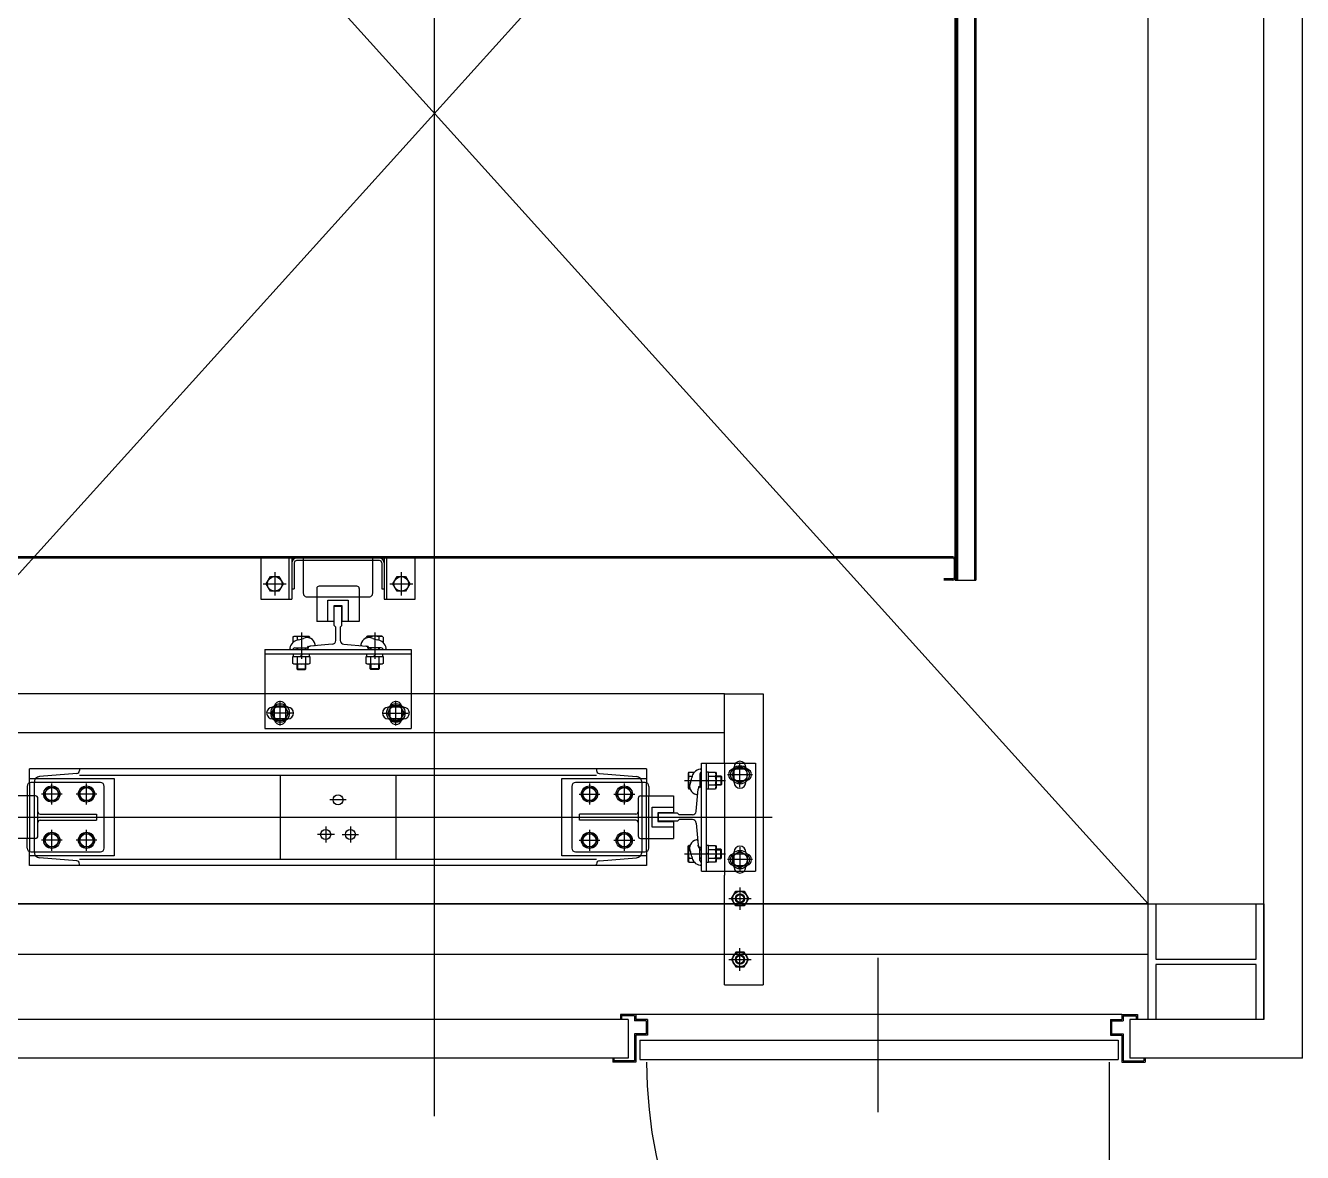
# Model space of a CAD drawing. Header units: millimetres. Extents: x -48783 to 40488, y 6477 to 32964.
# Drawn here: x 2174.5 to 2340, y 14699.8 to 14845.9 of the extents above; entities that cross this region are included whole.
import ezdxf

# ---------------------------------------------------------------- set-up
doc = ezdxf.new("R2010")
doc.units = ezdxf.units.MM
doc.header["$LTSCALE"] = 100
doc.layers.add('0-XREF', color=7, linetype='Continuous')
doc.layers.add('X-N-FAB-L20$0$08', color=8, linetype='Continuous')

# ---------------------------------------------------------------- blocks, each defined once
blk = doc.blocks.new('X-N-FAB-L20$0$A$C1d07c4d4')
at = {"layer": 'X-N-FAB-L20$0$08'}
for p, q in [((2944.94, 4079.5), (2944.94, 4364.5)), ((3057.44, 4087), (3057.44, 4332)), ((3052.44, 4092), (3052.44, 4327)), ((2852.44, 4312), (3037.44, 4107)), ((2852.44, 4107), (3037.44, 4312)), ((3037.44, 4107), (3037.44, 4312)), ((3012.44, 4295), (3012.44, 4149)), ((3012.59, 4295), (3012.59, 4149)), ((3012.74, 4295), (3012.74, 4149)), ((3014.94, 4295), (3014.94, 4149)), ((3015.09, 4295), (3015.09, 4149)), ((3012.44, 4149.3), (3012.44, 4294.7)), ((3012.14, 4152), (2862.74, 4152)), ((3012.14, 4151.85), (2862.74, 4151.85)), ((2922.44, 4151.85), (2922.44, 4146.5)), ((2926.12, 4146.5), (2926.12, 4151.85)), ((2926.44, 4151.85), (2926.44, 4146.5)), ((2926.76, 4151.21), (2926.76, 4147.85)), ((2937.8, 4151.53), (2927.08, 4151.53)), ((2927.94, 4152), (2927.94, 4147.3)), ((2936.94, 4147.3), (2936.94, 4152)), ((2938.12, 4151.21), (2938.12, 4147.85)), ((2938.44, 4151.85), (2938.44, 4146.5)), ((2938.76, 4146.5), (2938.76, 4151.85)), ((2942.44, 4146.5), (2942.44, 4151.85)), ((3012.29, 4151.7), (3012.29, 4149.3)), ((2923.14, 4148.5), (2923.69, 4149.45)), ((2923.69, 4149.45), (2924.79, 4149.45)), ((2924.24, 4150), (2924.24, 4147)), ((2924.79, 4149.45), (2925.34, 4148.5)), ((2939.54, 4148.5), (2940.09, 4149.45)), ((2940.09, 4149.45), (2941.19, 4149.45)), ((2940.64, 4150), (2940.64, 4147)), ((2941.19, 4149.45), (2941.74, 4148.5)), ((3012.14, 4149.15), (3010.94, 4149.15)), ((2922.74, 4148.5), (2925.74, 4148.5)), ((2923.69, 4147.55), (2923.14, 4148.5)), ((2924.79, 4147.55), (2923.69, 4147.55)), ((2925.34, 4148.5), (2924.79, 4147.55)), ((2926.44, 4147.85), (2926.76, 4147.85)), ((2929.69, 4147.9), (2929.69, 4146.8)), ((2934.89, 4148.2), (2929.99, 4148.2)), ((2935.19, 4147.9), (2935.19, 4146.8)), ((2938.12, 4147.85), (2938.44, 4147.85)), ((2939.14, 4148.5), (2942.14, 4148.5)), ((2940.09, 4147.55), (2939.54, 4148.5)), ((2941.19, 4147.55), (2940.09, 4147.55)), ((2941.74, 4148.5), (2941.19, 4147.55)), ((3012.14, 4149), (3010.94, 4149)), ((3012.44, 4149), (3015.09, 4149)), ((2922.44, 4146.5), (2926.44, 4146.5)), ((2928.44, 4146.8), (2936.44, 4146.8)), ((2929.69, 4146.8), (2929.69, 4143.6)), ((2931.14, 4143.6), (2931.14, 4146.4)), ((2931.14, 4146.4), (2933.74, 4146.4)), ((2933.74, 4146.4), (2933.74, 4143.6)), ((2935.19, 4146.8), (2935.19, 4143.6)), ((2938.44, 4146.5), (2942.44, 4146.5)), ((2931.89, 4145.65), (2931.89, 4143.6)), ((2932.99, 4145.65), (2931.89, 4145.65)), ((2931.94, 4143.1), (2931.94, 4145.6)), ((2931.94, 4145.6), (2932.94, 4145.6)), ((2932.94, 4143.1), (2932.94, 4145.6)), ((2932.99, 4143.6), (2932.99, 4145.65)), ((2931.89, 4143.6), (2929.69, 4143.6)), ((2931.94, 4143.1), (2932.14, 4142.9)), ((2932.14, 4141.17), (2932.14, 4142.9)), ((2932.94, 4143.1), (2932.74, 4142.9)), ((2932.74, 4142.9), (2932.74, 4141.17)), ((2935.19, 4143.6), (2932.99, 4143.6)), ((2926.59, 4141.62), (2926.74, 4141.7)), ((2926.59, 4141.61), (2926.59, 4140.9)), ((2926.74, 4141.7), (2928.64, 4141.7)), ((2927.14, 4141.62), (2927.14, 4141.22)), ((2927.69, 4142.2), (2927.69, 4138.8)), ((2928.24, 4141.61), (2928.24, 4141.51)), ((2928.64, 4141.7), (2928.79, 4141.62)), ((2928.79, 4141.46), (2928.79, 4141.61)), ((2936.24, 4141.7), (2936.09, 4141.62)), ((2936.09, 4141.46), (2936.09, 4141.61)), ((2938.14, 4141.7), (2936.24, 4141.7)), ((2936.64, 4141.61), (2936.64, 4141.51)), ((2937.19, 4142.2), (2937.19, 4138.8)), ((2937.74, 4141.62), (2937.74, 4141.22)), ((2938.29, 4141.62), (2938.14, 4141.7)), ((2938.29, 4141.61), (2938.29, 4140.9)), ((2922.94, 4140), (2941.94, 4140)), ((2922.94, 4140), (2922.94, 4129.75)), ((2941.94, 4139.4), (2922.94, 4139.4)), ((2926.61, 4139.4), (2926.61, 4139.1)), ((2926.63, 4140.07), (2926.66, 4140.11)), ((2926.83, 4140.2), (2928.49, 4140.2)), ((2927.09, 4140.2), (2927.09, 4140)), ((2927.18, 4140.2), (2927.18, 4140)), ((2927.54, 4139.1), (2927.84, 4139.4)), ((2928.2, 4140.2), (2928.2, 4140)), ((2928.29, 4140), (2928.29, 4140.2)), ((2928.49, 4140.3), (2928.49, 4140.2)), ((2928.54, 4140.13), (2928.54, 4140)), ((2928.58, 4140.4), (2928.81, 4140.42)), ((2928.76, 4139.1), (2928.76, 4139.4)), ((2931.68, 4140.68), (2928.81, 4140.42)), ((2933.2, 4140.68), (2936.07, 4140.42)), ((2936.3, 4140.4), (2936.07, 4140.42)), ((2936.11, 4139.4), (2936.11, 4139.1)), ((2936.34, 4140.13), (2936.34, 4140)), ((2936.39, 4140.3), (2936.39, 4140.2)), ((2938.05, 4140.2), (2936.39, 4140.2)), ((2936.59, 4140), (2936.59, 4140.2)), ((2936.68, 4140.2), (2936.68, 4140)), ((2937.04, 4139.1), (2937.34, 4139.4)), ((2937.7, 4140.2), (2937.7, 4140)), ((2937.79, 4140.2), (2937.79, 4140)), ((2938.25, 4140.07), (2938.22, 4140.11)), ((2938.26, 4139.1), (2938.26, 4139.4)), ((2941.94, 4140), (2941.94, 4129.75)), ((2926.59, 4139.1), (2928.79, 4139.1)), ((2926.59, 4138.18), (2926.59, 4139.1)), ((2926.74, 4138.1), (2926.59, 4138.18)), ((2928.64, 4138.1), (2926.74, 4138.1)), ((2927.09, 4138.1), (2927.09, 4137.49)), ((2927.14, 4139.1), (2927.14, 4138.18)), ((2927.18, 4138.1), (2927.18, 4137.4)), ((2928.2, 4138.1), (2928.2, 4137.4)), ((2928.24, 4139.1), (2928.24, 4138.18)), ((2928.29, 4137.49), (2928.29, 4138.1)), ((2928.79, 4138.18), (2928.64, 4138.1)), ((2928.79, 4139.1), (2928.79, 4138.18)), ((2936.09, 4139.1), (2938.29, 4139.1)), ((2936.09, 4138.18), (2936.09, 4139.1)), ((2936.24, 4138.1), (2936.09, 4138.18)), ((2938.14, 4138.1), (2936.24, 4138.1)), ((2936.59, 4137.49), (2936.59, 4138.1)), ((2936.64, 4139.1), (2936.64, 4138.18)), ((2936.68, 4138.1), (2936.68, 4137.4)), ((2937.7, 4138.1), (2937.7, 4137.4)), ((2937.74, 4139.1), (2937.74, 4138.18)), ((2937.79, 4138.1), (2937.79, 4137.49)), ((2938.29, 4138.18), (2938.14, 4138.1)), ((2938.29, 4139.1), (2938.29, 4138.18)), ((2927.09, 4137.49), (2928.29, 4137.49)), ((2927.09, 4137.49), (2927.18, 4137.4)), ((2927.18, 4137.4), (2928.2, 4137.4)), ((2928.2, 4137.4), (2928.29, 4137.49)), ((2937.79, 4137.49), (2936.59, 4137.49)), ((2936.68, 4137.4), (2936.59, 4137.49)), ((2937.7, 4137.4), (2936.68, 4137.4)), ((2937.79, 4137.49), (2937.7, 4137.4)), ((2982.54, 4134.25), (2882.34, 4134.25)), ((2982.54, 4134.25), (2987.54, 4134.25)), ((2982.54, 4125.25), (2982.54, 4134.25)), ((2987.54, 4134.25), (2987.54, 4096.5)), ((2923.84, 4131.75), (2924.39, 4132.7)), ((2924.39, 4132.7), (2925.49, 4132.7)), ((2924.94, 4130.15), (2924.94, 4133.35)), ((2925.49, 4132.7), (2926.04, 4131.75)), ((2939.39, 4132.7), (2938.84, 4131.75)), ((2940.49, 4132.7), (2939.39, 4132.7)), ((2939.94, 4130.15), (2939.94, 4133.35)), ((2941.04, 4131.75), (2940.49, 4132.7)), ((2926.54, 4131.75), (2923.34, 4131.75)), ((2924.39, 4130.8), (2923.84, 4131.75)), ((2925.94, 4132.5), (2923.94, 4132.5)), ((2925.94, 4131), (2923.94, 4131)), ((2924.19, 4131), (2924.19, 4132.5)), ((2926.04, 4131.75), (2925.49, 4130.8)), ((2925.69, 4131), (2925.69, 4132.5)), ((2938.34, 4131.75), (2941.54, 4131.75)), ((2938.84, 4131.75), (2939.39, 4130.8)), ((2940.94, 4132.5), (2938.94, 4132.5)), ((2940.94, 4131), (2938.94, 4131)), ((2939.19, 4131), (2939.19, 4132.5)), ((2940.49, 4130.8), (2941.04, 4131.75)), ((2940.69, 4131), (2940.69, 4132.5)), ((2882.34, 4129.25), (2982.54, 4129.25)), ((2922.94, 4129.75), (2941.94, 4129.75)), ((2925.49, 4130.8), (2924.39, 4130.8)), ((2939.39, 4130.8), (2940.49, 4130.8)), ((2972.44, 4124.5), (2892.44, 4124.5)), ((2892.44, 4122.71), (2892.44, 4124.5)), ((2898.94, 4124.5), (2898.94, 4124.32)), ((2965.94, 4124.5), (2965.94, 4124.32)), ((2972.44, 4124.5), (2972.44, 4122.71)), ((2979.54, 4125.25), (2986.54, 4125.25)), ((2979.54, 4111.25), (2979.54, 4125.25)), ((2980.14, 4125.25), (2980.14, 4111.25)), ((2982.54, 4125.25), (2982.54, 4110.75)), ((2984.54, 4124.85), (2983.59, 4124.3)), ((2983.59, 4124.3), (2983.59, 4123.2)), ((2983.79, 4122.75), (2983.79, 4124.75)), ((2983.79, 4124.5), (2985.29, 4124.5)), ((2984.54, 4122.15), (2984.54, 4125.35)), ((2985.49, 4124.3), (2984.54, 4124.85)), ((2985.49, 4123.2), (2985.49, 4124.3)), ((2986.54, 4125.25), (2986.54, 4111.25)), ((2892.44, 4123.25), (2903.44, 4123.25)), ((2892.44, 4122.71), (2892.44, 4113.79)), ((2901.64, 4122.75), (2892.64, 4122.75)), ((2893.04, 4122.71), (2893.04, 4113.79)), ((2898.57, 4123.93), (2893.77, 4123.51)), ((2898.94, 4123.7), (2965.94, 4123.7)), ((2903.44, 4123.25), (2903.44, 4113.25)), ((2924.94, 4123.7), (2924.94, 4112.8)), ((2939.94, 4123.7), (2939.94, 4112.8)), ((2961.44, 4123.25), (2972.44, 4123.25)), ((2961.44, 4113.25), (2961.44, 4123.25)), ((2972.24, 4122.75), (2963.24, 4122.75)), ((2966.31, 4123.93), (2971.11, 4123.51)), ((2971.84, 4113.79), (2971.84, 4122.71)), ((2972.44, 4113.79), (2972.44, 4122.71)), ((2977.34, 4123), (2982.64, 4123)), ((2977.92, 4124.1), (2977.84, 4123.95)), ((2977.84, 4123.95), (2977.84, 4122.05)), ((2977.92, 4123.55), (2978.32, 4123.55)), ((2977.93, 4124.1), (2978.64, 4124.1)), ((2979.34, 4123.86), (2979.34, 4122.2)), ((2979.34, 4123.6), (2979.54, 4123.6)), ((2979.34, 4123.51), (2979.54, 4123.51)), ((2979.47, 4124.06), (2979.43, 4124.03)), ((2980.44, 4124.07), (2980.14, 4124.07)), ((2980.44, 4123.15), (2980.14, 4122.85)), ((2980.44, 4121.9), (2980.44, 4124.1)), ((2980.44, 4124.1), (2981.36, 4124.1)), ((2980.44, 4123.55), (2981.36, 4123.55)), ((2981.36, 4124.1), (2981.44, 4123.95)), ((2981.44, 4123.95), (2981.44, 4122.05)), ((2981.44, 4123.6), (2982.05, 4123.6)), ((2981.44, 4123.51), (2982.14, 4123.51)), ((2982.05, 4123.6), (2982.05, 4122.4)), ((2982.05, 4123.6), (2982.14, 4123.51)), ((2982.14, 4123.51), (2982.14, 4122.49)), ((2986.14, 4123.75), (2982.94, 4123.75)), ((2983.59, 4123.2), (2984.54, 4122.65)), ((2983.79, 4123), (2985.29, 4123)), ((2984.54, 4122.65), (2985.49, 4123.2)), ((2893.24, 4121), (2888.94, 4121)), ((2892.14, 4122.25), (2892.14, 4121)), ((2892.14, 4121), (2892.14, 4115.5)), ((2896.69, 4121.25), (2893.99, 4121.25)), ((2894.36, 4121.25), (2894.85, 4122.1)), ((2894.85, 4120.4), (2894.36, 4121.25)), ((2894.85, 4122.1), (2895.83, 4122.1)), ((2895.34, 4119.9), (2895.34, 4122.6)), ((2895.83, 4122.1), (2896.32, 4121.25)), ((2896.32, 4121.25), (2895.83, 4120.4)), ((2901.19, 4121.25), (2898.49, 4121.25)), ((2898.86, 4121.25), (2899.35, 4122.1)), ((2899.35, 4120.4), (2898.86, 4121.25)), ((2899.35, 4122.1), (2900.33, 4122.1)), ((2899.84, 4119.9), (2899.84, 4122.6)), ((2900.33, 4122.1), (2900.82, 4121.25)), ((2900.82, 4121.25), (2900.33, 4120.4)), ((2902.14, 4114.25), (2902.14, 4122.25)), ((2962.74, 4122.25), (2962.74, 4114.25)), ((2963.69, 4121.25), (2966.39, 4121.25)), ((2964.06, 4121.25), (2964.55, 4122.1)), ((2964.55, 4120.4), (2964.06, 4121.25)), ((2964.55, 4122.1), (2965.53, 4122.1)), ((2965.04, 4122.6), (2965.04, 4119.9)), ((2965.53, 4122.1), (2966.02, 4121.25)), ((2966.02, 4121.25), (2965.53, 4120.4)), ((2968.19, 4121.25), (2970.89, 4121.25)), ((2968.56, 4121.25), (2969.05, 4122.1)), ((2969.05, 4120.4), (2968.56, 4121.25)), ((2969.05, 4122.1), (2970.03, 4122.1)), ((2969.54, 4122.6), (2969.54, 4119.9)), ((2970.03, 4122.1), (2970.52, 4121.25)), ((2970.52, 4121.25), (2970.03, 4120.4)), ((2971.64, 4121), (2975.94, 4121)), ((2972.74, 4122.25), (2972.74, 4121)), ((2972.74, 4115.5), (2972.74, 4121)), ((2975.94, 4121), (2975.94, 4118.8)), ((2977.84, 4122.05), (2977.92, 4121.9)), ((2977.93, 4122.45), (2978.03, 4122.45)), ((2978.08, 4121.9), (2977.93, 4121.9)), ((2978.86, 4119.01), (2979.12, 4121.88)), ((2979.14, 4122.11), (2979.12, 4121.88)), ((2979.24, 4122.2), (2979.34, 4122.2)), ((2979.34, 4122.49), (2979.54, 4122.49)), ((2979.54, 4122.4), (2979.34, 4122.4)), ((2979.41, 4122.15), (2979.54, 4122.15)), ((2980.14, 4121.92), (2980.44, 4121.92)), ((2980.44, 4122.45), (2981.36, 4122.45)), ((2981.36, 4121.9), (2980.44, 4121.9)), ((2981.44, 4122.05), (2981.36, 4121.9)), ((2981.44, 4122.49), (2982.14, 4122.49)), ((2982.05, 4122.4), (2981.44, 4122.4)), ((2982.14, 4122.49), (2982.05, 4122.4)), ((2893.54, 4115.8), (2893.54, 4120.7)), ((2895.83, 4120.4), (2894.85, 4120.4)), ((2900.33, 4120.4), (2899.35, 4120.4)), ((2933.49, 4120.5), (2931.39, 4120.5)), ((2965.53, 4120.4), (2964.55, 4120.4)), ((2970.03, 4120.4), (2969.05, 4120.4)), ((2971.34, 4120.7), (2971.34, 4115.8)), ((2973.14, 4119.55), (2975.94, 4119.55)), ((2973.14, 4116.95), (2973.14, 4119.55)), ((2874.98, 4118.25), (2988.71, 4118.25)), ((2893.84, 4118.65), (2901.14, 4118.65)), ((2893.84, 4117.85), (2901.14, 4117.85)), ((2901.14, 4118.65), (2901.14, 4117.85)), ((2971.04, 4118.65), (2963.74, 4118.65)), ((2963.74, 4117.85), (2963.74, 4118.65)), ((2971.04, 4117.85), (2963.74, 4117.85)), ((2975.94, 4118.8), (2973.89, 4118.8)), ((2973.89, 4118.8), (2973.89, 4117.7)), ((2973.89, 4117.7), (2975.94, 4117.7)), ((2976.44, 4118.75), (2973.94, 4118.75)), ((2973.94, 4118.75), (2973.94, 4117.75)), ((2976.44, 4117.75), (2973.94, 4117.75)), ((2975.94, 4117.7), (2975.94, 4115.5)), ((2976.44, 4118.75), (2976.64, 4118.55)), ((2976.44, 4117.75), (2976.64, 4117.95)), ((2978.37, 4118.55), (2976.64, 4118.55)), ((2978.37, 4117.95), (2976.64, 4117.95)), ((2894.36, 4115.25), (2894.85, 4116.1)), ((2894.85, 4116.1), (2895.83, 4116.1)), ((2895.34, 4113.9), (2895.34, 4116.6)), ((2895.83, 4116.1), (2896.32, 4115.25)), ((2898.86, 4115.25), (2899.35, 4116.1)), ((2899.35, 4116.1), (2900.33, 4116.1)), ((2899.84, 4113.9), (2899.84, 4116.6)), ((2900.33, 4116.1), (2900.82, 4115.25)), ((2931.99, 4116), (2929.79, 4116)), ((2930.84, 4117.05), (2930.84, 4114.95)), ((2932.99, 4116), (2935.09, 4116)), ((2934.04, 4117.05), (2934.04, 4114.95)), ((2964.06, 4115.25), (2964.55, 4116.1)), ((2964.55, 4116.1), (2965.53, 4116.1)), ((2965.04, 4116.6), (2965.04, 4113.9)), ((2965.53, 4116.1), (2966.02, 4115.25)), ((2968.56, 4115.25), (2969.05, 4116.1)), ((2969.05, 4116.1), (2970.03, 4116.1)), ((2969.54, 4116.6), (2969.54, 4113.9)), ((2970.03, 4116.1), (2970.52, 4115.25)), ((2975.94, 4116.95), (2973.14, 4116.95)), ((2978.86, 4117.49), (2979.12, 4114.62)), ((2893.24, 4115.5), (2888.94, 4115.5)), ((2892.14, 4114.25), (2892.14, 4115.5)), ((2896.69, 4115.25), (2893.99, 4115.25)), ((2894.85, 4114.4), (2894.36, 4115.25)), ((2895.83, 4114.4), (2894.85, 4114.4)), ((2896.32, 4115.25), (2895.83, 4114.4)), ((2901.19, 4115.25), (2898.49, 4115.25)), ((2899.35, 4114.4), (2898.86, 4115.25)), ((2900.33, 4114.4), (2899.35, 4114.4)), ((2900.82, 4115.25), (2900.33, 4114.4)), ((2963.69, 4115.25), (2966.39, 4115.25)), ((2964.55, 4114.4), (2964.06, 4115.25)), ((2965.53, 4114.4), (2964.55, 4114.4)), ((2966.02, 4115.25), (2965.53, 4114.4)), ((2968.19, 4115.25), (2970.89, 4115.25)), ((2969.05, 4114.4), (2968.56, 4115.25)), ((2970.03, 4114.4), (2969.05, 4114.4)), ((2970.52, 4115.25), (2970.03, 4114.4)), ((2971.64, 4115.5), (2975.94, 4115.5)), ((2972.74, 4114.25), (2972.74, 4115.5)), ((2977.84, 4114.45), (2977.92, 4114.6)), ((2977.84, 4112.55), (2977.84, 4114.45)), ((2978.08, 4114.6), (2977.93, 4114.6)), ((2979.14, 4114.39), (2979.12, 4114.62)), ((2979.41, 4114.35), (2979.54, 4114.35)), ((2980.44, 4114.57), (2980.14, 4114.57)), ((2980.44, 4112.4), (2980.44, 4114.6)), ((2980.44, 4114.6), (2981.36, 4114.6)), ((2981.36, 4114.6), (2981.44, 4114.45)), ((2981.44, 4114.45), (2981.44, 4112.55)), ((2984.54, 4114.35), (2984.54, 4111.15)), ((2892.44, 4112), (2892.44, 4113.79)), ((2903.44, 4113.25), (2892.44, 4113.25)), ((2892.64, 4113.75), (2901.64, 4113.75)), ((2898.57, 4112.57), (2893.77, 4112.99)), ((2898.94, 4112.8), (2965.94, 4112.8)), ((2972.44, 4113.25), (2961.44, 4113.25)), ((2963.24, 4113.75), (2972.24, 4113.75)), ((2966.31, 4112.57), (2971.11, 4112.99)), ((2972.44, 4113.79), (2972.44, 4112)), ((2977.34, 4113.5), (2982.64, 4113.5)), ((2977.92, 4112.95), (2978.32, 4112.95)), ((2977.93, 4114.05), (2978.03, 4114.05)), ((2979.24, 4114.3), (2979.34, 4114.3)), ((2979.34, 4112.64), (2979.34, 4114.3)), ((2979.54, 4114.1), (2979.34, 4114.1)), ((2979.34, 4114.01), (2979.54, 4114.01)), ((2979.34, 4112.99), (2979.54, 4112.99)), ((2979.34, 4112.9), (2979.54, 4112.9)), ((2980.44, 4113.65), (2980.14, 4113.35)), ((2980.44, 4114.05), (2981.36, 4114.05)), ((2980.44, 4112.95), (2981.36, 4112.95)), ((2982.05, 4114.1), (2981.44, 4114.1)), ((2981.44, 4114.01), (2982.14, 4114.01)), ((2981.44, 4112.99), (2982.14, 4112.99)), ((2981.44, 4112.9), (2982.05, 4112.9)), ((2982.05, 4112.9), (2982.05, 4114.1)), ((2982.14, 4114.01), (2982.05, 4114.1)), ((2982.05, 4112.9), (2982.14, 4112.99)), ((2982.14, 4112.99), (2982.14, 4114.01)), ((2986.14, 4112.75), (2982.94, 4112.75)), ((2983.59, 4113.3), (2984.54, 4113.85)), ((2983.59, 4112.2), (2983.59, 4113.3)), ((2983.79, 4111.75), (2983.79, 4113.75)), ((2983.79, 4113.5), (2985.29, 4113.5)), ((2984.54, 4113.85), (2985.49, 4113.3)), ((2985.49, 4113.3), (2985.49, 4112.2)), ((2972.44, 4112), (2892.44, 4112)), ((2898.94, 4112), (2898.94, 4112.18)), ((2965.94, 4112), (2965.94, 4112.18)), ((2977.92, 4112.4), (2977.84, 4112.55)), ((2977.93, 4112.4), (2978.64, 4112.4)), ((2979.47, 4112.44), (2979.43, 4112.47)), ((2979.54, 4111.25), (2986.54, 4111.25)), ((2980.14, 4112.42), (2980.44, 4112.42)), ((2981.36, 4112.4), (2980.44, 4112.4)), ((2981.44, 4112.55), (2981.36, 4112.4)), ((2984.54, 4111.65), (2983.59, 4112.2)), ((2983.79, 4112), (2985.29, 4112)), ((2985.49, 4112.2), (2984.54, 4111.65)), ((2982.54, 4096.5), (2982.54, 4110.75)), ((2983.44, 4107.7), (2983.99, 4108.65)), ((2983.99, 4108.65), (2985.09, 4108.65)), ((2984.54, 4109.15), (2984.54, 4106.25)), ((2985.09, 4108.65), (2985.64, 4107.7)), ((2837.44, 4107), (3052.44, 4107)), ((2983.09, 4107.7), (2985.99, 4107.7)), ((2983.99, 4106.75), (2983.44, 4107.7)), ((2985.09, 4106.75), (2983.99, 4106.75)), ((2985.64, 4107.7), (2985.09, 4106.75)), ((2984.54, 4098.35), (2984.54, 4101.25)), ((2983.09, 4099.8), (2985.99, 4099.8)), ((2983.99, 4100.75), (2983.44, 4099.8)), ((2983.44, 4099.8), (2983.99, 4098.85)), ((2985.09, 4100.75), (2983.99, 4100.75)), ((2985.64, 4099.8), (2985.09, 4100.75)), ((2985.09, 4098.85), (2985.64, 4099.8)), ((3002.44, 4080), (3002.44, 4100)), ((2983.99, 4098.85), (2985.09, 4098.85)), ((2982.54, 4096.5), (2987.54, 4096.5)), ((2970.04, 4092), (2837.44, 4092)), ((2971.04, 4092.66), (2969.04, 4092.66)), ((2969.04, 4092.66), (2969.04, 4092)), ((2970.88, 4092.5), (2969.2, 4092.5)), ((2969.2, 4092.5), (2969.2, 4092)), ((2970.04, 4092), (2970.04, 4087)), ((2970.88, 4092.5), (2970.88, 4091.84)), ((2972.38, 4091.84), (2970.88, 4091.84)), ((3034.05, 4092.66), (2971.04, 4092.66)), ((2971.04, 4092.66), (2971.04, 4092)), ((2972.54, 4092), (2971.04, 4092)), ((2972.38, 4091.84), (2972.38, 4090.16)), ((2972.54, 4092), (2972.54, 4090)), ((3032.55, 4092), (3034.05, 4092)), ((3032.55, 4092), (3032.55, 4090)), ((3032.71, 4091.84), (3034.21, 4091.84)), ((3032.71, 4091.84), (3032.71, 4090.16)), ((3034.05, 4092.66), (3036.05, 4092.66)), ((3034.05, 4092.66), (3034.05, 4092)), ((3034.21, 4092.5), (3034.21, 4091.84)), ((3034.21, 4092.5), (3035.89, 4092.5)), ((3035.05, 4092), (3035.05, 4087)), ((3052.44, 4092), (3035.05, 4092)), ((3035.89, 4092.5), (3035.89, 4092)), ((3036.05, 4092.66), (3036.05, 4092)), ((2970.88, 4090.16), (2970.88, 4086.66)), ((2972.38, 4090.16), (2970.88, 4090.16)), ((2972.54, 4090), (2971.04, 4090)), ((2971.04, 4090), (2971.04, 4086.5)), ((3032.55, 4090), (3034.05, 4090)), ((3032.71, 4090.16), (3034.21, 4090.16)), ((3034.05, 4090), (3034.05, 4086.5)), ((3034.21, 4090.16), (3034.21, 4086.66)), ((2971.54, 4089.33), (3033.55, 4089.33)), ((2971.54, 4089.33), (2971.54, 4086.83)), ((3033.55, 4089.33), (3033.55, 4086.83)), ((2970.04, 4087), (2832.44, 4087)), ((2968.04, 4087), (2968.04, 4086.5)), ((2971.04, 4086.5), (2968.04, 4086.5)), ((2968.2, 4087), (2968.2, 4086.66)), ((2970.88, 4086.66), (2968.2, 4086.66)), ((2971.54, 4086.83), (3033.55, 4086.83)), ((3032.44, 4026.5), (3032.44, 4086.5)), ((3034.05, 4086.5), (3037.05, 4086.5)), ((3034.21, 4086.66), (3036.89, 4086.66)), ((3057.44, 4087), (3035.05, 4087)), ((3036.89, 4087), (3036.89, 4086.66)), ((3037.05, 4087), (3037.05, 4086.5))]:
    blk.add_line(p, q, dxfattribs=at)
for points in [[(2852.44, 4100.5), (3037.44, 4100.5), (3037.44, 4107), (2852.44, 4107)], [(3037.44, 4092), (3037.44, 4107), (3038.44, 4107), (3038.44, 4099.85), (3051.44, 4099.85), (3051.44, 4107), (3052.44, 4107), (3052.44, 4092), (3051.44, 4092), (3051.44, 4099.15), (3038.44, 4099.15), (3038.44, 4092)]]:
    blk.add_lwpolyline(points, close=True, dxfattribs=at)
for centre, radius in [((2924.24, 4148.5), 0.95), ((2940.64, 4148.5), 0.95), ((2924.94, 4131.75), 1.2), ((2924.94, 4131.75), 0.95), ((2939.94, 4131.75), 1.2), ((2939.94, 4131.75), 0.95), ((2984.54, 4123.75), 1.2), ((2984.54, 4123.75), 0.95), ((2895.34, 4121.25), 1.05), ((2895.34, 4121.25), 0.85), ((2899.84, 4121.25), 1.05), ((2899.84, 4121.25), 0.85), ((2932.44, 4120.5), 0.65), ((2965.04, 4121.25), 1.05), ((2965.04, 4121.25), 0.85), ((2969.54, 4121.25), 1.05), ((2969.54, 4121.25), 0.85), ((2895.34, 4115.25), 1.05), ((2895.34, 4115.25), 0.85), ((2899.84, 4115.25), 1.05), ((2899.84, 4115.25), 0.85), ((2930.84, 4116), 0.65), ((2934.04, 4116), 0.65), ((2965.04, 4115.25), 1.05), ((2965.04, 4115.25), 0.85), ((2969.54, 4115.25), 1.05), ((2969.54, 4115.25), 0.85), ((2984.54, 4112.75), 1.2), ((2984.54, 4112.75), 0.95), ((2984.54, 4107.7), 0.95), ((2984.54, 4107.7), 0.6), ((2984.54, 4107.7), 0.505), ((2984.54, 4099.8), 0.95), ((2984.54, 4099.8), 0.6), ((2984.54, 4099.8), 0.505)]:
    blk.add_circle(centre, radius, dxfattribs=at)
for centre, radius, start, end in [((2927.08, 4151.21), 0.64, 90, 180), ((2927.08, 4151.21), 0.32, 90, 180), ((2937.8, 4151.21), 0.64, 0, 90), ((2937.8, 4151.21), 0.32, 0, 90), ((3012.14, 4151.7), 0.3, 0, 90), ((3012.14, 4151.7), 0.15, 0, 90), ((3012.14, 4149.3), 0.3, 270, 0), ((3012.14, 4149.3), 0.15, 270, 0), ((2929.99, 4147.9), 0.3, 90, 180), ((2934.89, 4147.9), 0.3, 0, 90), ((2928.44, 4147.3), 0.5, 180, 203.5782), ((2928.44, 4147.3), 0.5, 203.5782, 270), ((2936.44, 4147.3), 0.5, 270, 336.4218), ((2936.44, 4147.3), 0.5, 336.4218, 0), ((2927.49, 4139.96), 1.3, 96.5328, 170.715), ((2926.87, 4141.21), 0.486, 55.6158, 115.6158), ((2927.69, 4139.88), 1.82, 72.412, 107.588), ((2927.11, 4143.24), 2, 276.5328, 294.7744), ((2928.41, 4140.43), 1.1, 11.6914, 114.7744), ((2928.51, 4141.21), 0.486, 64.3842, 124.3842), ((2931.64, 4141.17), 0.5, 275, 0), ((2933.24, 4141.17), 0.5, 180, 265), ((2936.47, 4140.43), 1.1, 65.2256, 168.3086), ((2936.37, 4141.21), 0.486, 55.6158, 115.6158), ((2937.19, 4139.88), 1.82, 72.412, 107.588), ((2937.77, 4143.24), 2, 245.2256, 263.4672), ((2937.39, 4139.96), 1.3, 9.285, 83.4672), ((2938.01, 4141.21), 0.486, 64.3842, 124.3842), ((2926.35, 4140.15), 0.15, 170.715, 270), ((2926.51, 4140.15), 0.15, 270, 327.7364), ((2926.83, 4140), 0.2, 90, 147.7364), ((2928.59, 4140.3), 0.1, 95, 180), ((2928.84, 4140.13), 0.3, 95, 180), ((2929.34, 4140.62), 0.15, 275, 11.6914), ((2935.54, 4140.62), 0.15, 168.3086, 265), ((2936.04, 4140.13), 0.3, 0, 85), ((2936.29, 4140.3), 0.1, 0, 85), ((2938.05, 4140), 0.2, 32.2636, 90), ((2938.37, 4140.15), 0.15, 212.2636, 270), ((2938.53, 4140.15), 0.15, 270, 9.285), ((2926.87, 4138.59), 0.486, 244.3842, 304.3842), ((2927.69, 4139.92), 1.82, 252.412, 287.588), ((2928.51, 4138.59), 0.486, 235.6158, 295.6158), ((2936.37, 4138.59), 0.486, 244.3842, 304.3842), ((2937.19, 4139.92), 1.82, 252.412, 287.588), ((2938.01, 4138.59), 0.486, 235.6158, 295.6158), ((2924.94, 4132.5), 0.75, 163.7398, 180), ((2924.94, 4132.5), 0.75, 16.2602, 163.7398), ((2924.94, 4132.5), 0.75, 0, 16.2602), ((2939.94, 4132.5), 0.75, 163.7398, 180), ((2939.94, 4132.5), 0.75, 16.2602, 163.7398), ((2939.94, 4132.5), 0.75, 0, 16.2602), ((2923.94, 4131.75), 0.75, 90, 270), ((2924.94, 4131), 0.75, 180, 196.2602), ((2924.94, 4131), 0.75, 343.7398, 0), ((2925.94, 4131.75), 0.75, 270, 90), ((2938.94, 4131.75), 0.75, 90, 270), ((2939.94, 4131), 0.75, 180, 196.2602), ((2939.94, 4131), 0.75, 343.7398, 0), ((2940.94, 4131.75), 0.75, 270, 90), ((2924.94, 4131), 0.75, 196.2602, 343.7398), ((2939.94, 4131), 0.75, 196.2602, 343.7398), ((2898.54, 4124.32), 0.4, 275, 0), ((2966.34, 4124.32), 0.4, 180, 265), ((2979.58, 4123.2), 1.3, 99.285, 173.4672), ((2979.39, 4124.34), 0.15, 0, 99.285), ((2983.79, 4123.75), 0.75, 106.2602, 253.7398), ((2983.79, 4123.75), 0.75, 90, 106.2602), ((2984.54, 4124.75), 0.75, 0, 180), ((2985.29, 4123.75), 0.75, 73.7398, 90), ((2985.29, 4123.75), 0.75, 286.2602, 73.7398), ((2892.64, 4122.25), 0.5, 90, 180), ((2893.84, 4122.71), 0.8, 95, 180), ((2901.64, 4122.25), 0.5, 0, 90), ((2963.24, 4122.25), 0.5, 90, 180), ((2971.04, 4122.71), 0.8, 0, 85), ((2972.24, 4122.25), 0.5, 0, 90), ((2978.33, 4123.82), 0.486, 154.3842, 214.3842), ((2979.66, 4123), 1.82, 162.412, 197.588), ((2979.11, 4122.28), 1.1, 155.2256, 258.3086), ((2976.3, 4123.58), 2, 335.2256, 353.4672), ((2979.54, 4123.86), 0.2, 122.2636, 180), ((2979.39, 4124.18), 0.15, 302.2636, 0), ((2980.95, 4123.82), 0.486, 325.6158, 25.6158), ((2979.62, 4123), 1.82, 342.412, 17.588), ((2983.79, 4123.75), 0.75, 253.7398, 270), ((2984.54, 4122.75), 0.75, 180, 0), ((2985.29, 4123.75), 0.75, 270, 286.2602), ((2893.24, 4120.7), 0.3, 0, 90), ((2971.64, 4120.7), 0.3, 90, 180), ((2978.33, 4122.18), 0.486, 145.6158, 205.6158), ((2978.92, 4121.35), 0.15, 258.3086, 355), ((2979.41, 4121.85), 0.3, 90, 175), ((2979.24, 4122.1), 0.1, 90, 175), ((2980.95, 4122.18), 0.486, 334.3842, 34.3842), ((2893.84, 4118.95), 0.3, 180, 270), ((2893.84, 4117.55), 0.3, 90, 180), ((2971.04, 4118.95), 0.3, 270, 0), ((2971.04, 4117.55), 0.3, 0, 90), ((2978.37, 4119.05), 0.5, 270, 355), ((2978.37, 4117.45), 0.5, 5, 90), ((2893.24, 4115.8), 0.3, 270, 0), ((2971.64, 4115.8), 0.3, 180, 270), ((2978.33, 4114.32), 0.486, 154.3842, 214.3842), ((2979.11, 4114.22), 1.1, 101.6914, 204.7744), ((2978.92, 4115.15), 0.15, 5, 101.6914), ((2979.41, 4114.65), 0.3, 185, 270), ((2979.24, 4114.4), 0.1, 185, 270), ((2980.95, 4114.32), 0.486, 325.6158, 25.6158), ((2984.54, 4113.75), 0.75, 0, 180), ((2892.64, 4114.25), 0.5, 180, 270), ((2893.84, 4113.79), 0.8, 180, 265), ((2901.64, 4114.25), 0.5, 270, 0), ((2963.24, 4114.25), 0.5, 180, 270), ((2971.04, 4113.79), 0.8, 275, 0), ((2972.24, 4114.25), 0.5, 270, 0), ((2979.66, 4113.5), 1.82, 162.412, 197.588), ((2978.33, 4112.68), 0.486, 145.6158, 205.6158), ((2976.3, 4112.92), 2, 6.5328, 24.7744), ((2979.58, 4113.3), 1.3, 186.5328, 260.715), ((2979.62, 4113.5), 1.82, 342.412, 17.588), ((2980.95, 4112.68), 0.486, 334.3842, 34.3842), ((2983.79, 4112.75), 0.75, 106.2602, 253.7398), ((2983.79, 4112.75), 0.75, 90, 106.2602), ((2985.29, 4112.75), 0.75, 73.7398, 90), ((2985.29, 4112.75), 0.75, 286.2602, 73.7398), ((2898.54, 4112.18), 0.4, 0, 85), ((2966.34, 4112.18), 0.4, 95, 180), ((2979.54, 4112.64), 0.2, 180, 237.7364), ((2979.39, 4112.16), 0.15, 260.715, 0), ((2979.39, 4112.32), 0.15, 0, 57.7364), ((2983.79, 4112.75), 0.75, 253.7398, 270), ((2984.54, 4111.75), 0.75, 180, 0), ((2985.29, 4112.75), 0.75, 270, 286.2602), ((3032.44, 4086.5), 60, 180, 270)]:
    blk.add_arc(centre, radius, start, end, dxfattribs=at)
blk = doc.blocks.new('X-N-FAB-L20')
blk.add_blockref('X-N-FAB-L20$0$A$C1d07c4d4', (-717.44, 10625))

msp = doc.modelspace()

# ---------------------------------------------------------------- block references
at = {"layer": '0-XREF'}
msp.add_blockref('X-N-FAB-L20', (0, 0), dxfattribs=at)

doc.saveas('drawing.dxf')
